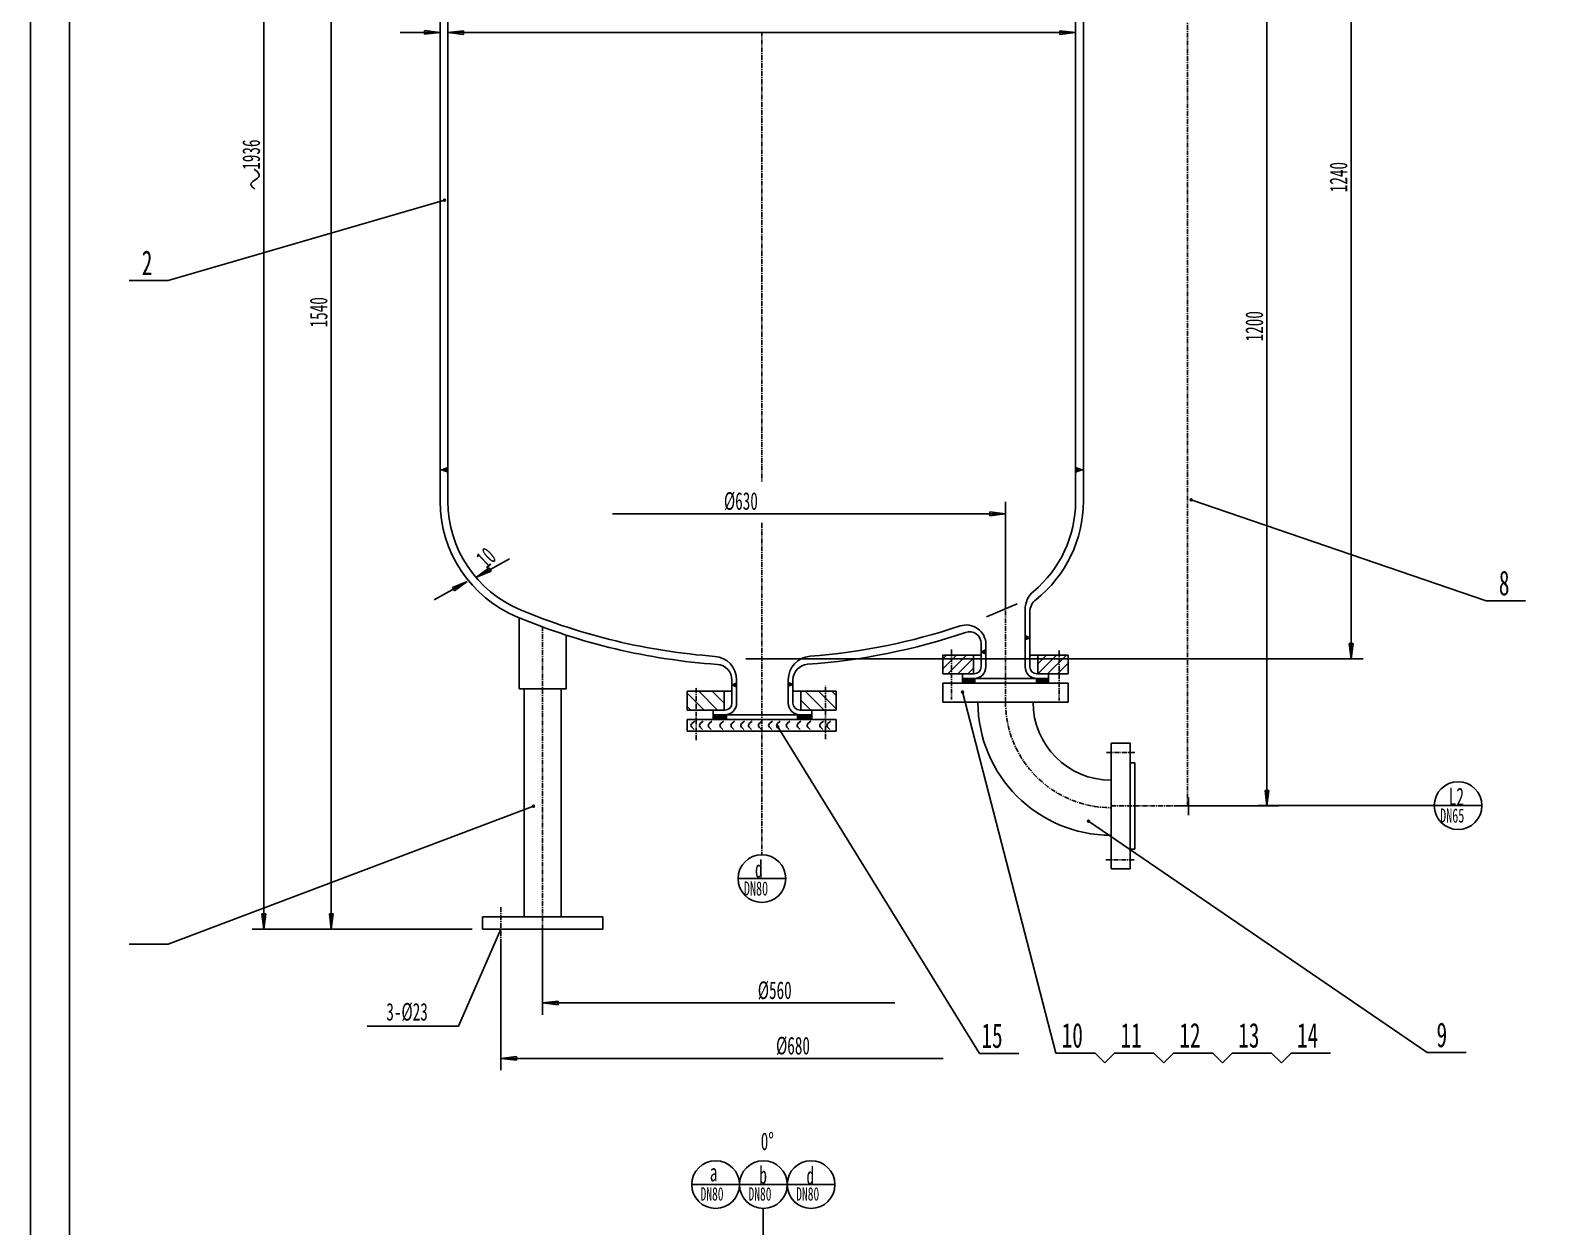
# Model space of a CAD drawing. Extents: x -841 to 590, y -221 to 620.
# Drawn here: x -4 to 383.1, y 61.4 to 366.4 of the extents above; entities that cross this region are included whole.
import ezdxf

# ---------------------------------------------------------------- set-up
doc = ezdxf.new("R2010")
doc.units = 0
doc.header["$MEASUREMENT"] = 0
doc.linetypes.add('CENTER', pattern=[2, 1.25, -0.25, 0.25, -0.25])
doc.layers.get('0').update_dxf_attribs({"linetype": 'CONTINUOUS'})
for name, color, linetype in [('1', 1, 'CONTINUOUS'), ('2', 7, 'CENTER'), ('4', 7, 'CONTINUOUS'), ('5', 7, 'CONTINUOUS'), ('K1', 4, 'CONTINUOUS')]:
    doc.layers.add(name, color=color, linetype=linetype)
doc.styles.get("Standard").update_dxf_attribs({"font": 'txt', "width": 0.35})
doc.dimstyles.get("Standard").update_dxf_attribs({"dimtxt": 0.18, "dimasz": 0.18, "dimexe": 0.18, "dimexo": 0.0625, "dimgap": 0.09, "dimtad": 0, "dimtih": 1, "dimtoh": 1, "dimdec": 4, "dimzin": 0, "dimdsep": 46, "dimtxsty": 'Standard', "dimcen": 0.09, "dimadec": 0, "dimazin": 0, "dimtfac": 1, "dimtdec": 4, "dimtofl": 0, "dimtmove": 0, "dimatfit": 3, "dimfxl": 1, "dimtolj": 1, "dimtzin": 0, "dimarcsym": 0})

# ---------------------------------------------------------------- blocks, each defined once
blk = doc.blocks.new('*D28')
at = {"layer": '5'}
for p, q in [((-520.299564, 366.724909), (-516.330452, 367.221048)), ((-520.299564, 366.724909), (-360.299564, 366.724909)), ((-520.299564, 366.724909), (-516.330452, 366.22877)), ((-516.330452, 367.221048), (-516.330452, 366.22877)), ((-360.299564, 366.724909), (-364.268675, 367.221048)), ((-364.268675, 367.221048), (-364.268675, 366.22877)), ((-360.299564, 366.724909), (-364.268675, 366.22877))]:
    blk.add_line(p, q, dxfattribs=at)
blk = doc.blocks.new('*D29')
at = {"layer": '5'}
for p, q in [((-532.504445, 366.791794), (-522.299564, 366.791794)), ((-522.299564, 366.791794), (-526.268675, 367.287933)), ((-526.268675, 367.287933), (-526.268675, 366.295655)), ((-522.299564, 366.791794), (-526.268675, 366.295655))]:
    blk.add_line(p, q, dxfattribs=at)
blk = doc.blocks.new('*D35')
at = {"layer": '1'}
for p, q in [((-447.870162, 200.408598), (-447.826195, 200.364631)), ((-447.706176, 200.471668), (-447.816819, 200.361025)), ((-447.747596, 200.455738), (-447.550426, 200.258568)), ((-447.430407, 200.577731), (-447.694253, 200.313885)), ((-447.62503, 200.502877), (-447.274657, 200.152504)), ((-447.154638, 200.683794), (-447.571688, 200.266745)), ((-447.502464, 200.550017), (-446.998889, 200.046441)), ((-446.87887, 200.789857), (-447.449122, 200.219605)), ((-447.379899, 200.597157), (-446.72312, 199.940378)), ((-446.705336, 200.793685), (-447.326556, 200.172465)), ((-447.257333, 200.644297), (-446.705336, 200.092301)), ((-446.705336, 200.623979), (-447.20399, 200.125325)), ((-447.134767, 200.691437), (-446.705336, 200.262006)), ((-446.705336, 200.454274), (-447.081425, 200.078186)), ((-447.012201, 200.738577), (-446.705336, 200.431712)), ((-446.705336, 200.284568), (-446.958859, 200.031046)), ((-446.889636, 200.785717), (-446.705336, 200.601417)), ((-446.705336, 200.114862), (-446.836293, 199.983906)), ((-446.76707, 200.832857), (-446.705336, 200.771123)), ((-446.705336, 199.945157), (-446.713727, 199.936766))]:
    blk.add_line(p, q, dxfattribs=at)
blk = doc.blocks.new('*D36')
at = {"layer": '1'}
for p, q in [((-433.478656, 200.968276), (-433.540389, 200.906543)), ((-433.540389, 200.929104), (-432.919169, 200.307885)), ((-433.35609, 200.921136), (-433.540389, 200.736837)), ((-433.233524, 200.873996), (-433.540389, 200.567131)), ((-433.110958, 200.826856), (-433.540389, 200.397426)), ((-432.988393, 200.779717), (-433.540389, 200.22772)), ((-433.540389, 200.759399), (-433.041735, 200.260745)), ((-433.540389, 200.589693), (-433.164301, 200.213605)), ((-433.540389, 200.419988), (-433.286867, 200.166465)), ((-433.540389, 200.250282), (-433.409432, 200.119325)), ((-433.540389, 200.080576), (-433.531998, 200.072185)), ((-432.865827, 200.732577), (-433.522606, 200.075798)), ((-433.366856, 200.925277), (-432.796604, 200.355025)), ((-432.743261, 200.685437), (-433.246837, 200.181861)), ((-433.091087, 200.819214), (-432.674038, 200.402164)), ((-432.620695, 200.638297), (-432.971068, 200.287924)), ((-432.815318, 200.713151), (-432.551472, 200.449304)), ((-432.498129, 200.591157), (-432.6953, 200.393987)), ((-432.53955, 200.607088), (-432.428906, 200.496444)), ((-432.375564, 200.544017), (-432.419531, 200.50005))]:
    blk.add_line(p, q, dxfattribs=at)
blk = doc.blocks.new('*D37')
at = {"layer": '4'}
for p, q in [((-459.299564, 198.319058), (-454.952859, 193.972354)), ((-456.358747, 198.772354), (-451.558747, 193.972354)), ((-452.964634, 198.772354), (-449.905336, 195.713056)), ((-429.205846, 198.772354), (-424.405846, 193.972354)), ((-425.811734, 198.772354), (-421.299564, 194.260183)), ((-422.417621, 198.772354), (-421.299564, 197.654296)), ((-459.299564, 194.924945), (-458.346972, 193.972354)), ((-430.340389, 196.512784), (-427.799959, 193.972354))]:
    blk.add_line(p, q, dxfattribs=at)
blk = doc.blocks.new('*D38')
at = {"layer": '1'}
for p, q in [((-521.571837, 255.10629), (-521.190528, 255.487599)), ((-521.510267, 255.083007), (-521.054073, 255.539202)), ((-521.448698, 255.059724), (-520.917618, 255.590804)), ((-521.387128, 255.036441), (-520.781163, 255.642406)), ((-521.325559, 255.013157), (-520.644708, 255.694008)), ((-521.263989, 254.989874), (-520.508253, 255.74561)), ((-520.415598, 254.669044), (-521.222183, 255.475629)), ((-521.20242, 254.966591), (-520.371798, 255.797212)), ((-520.285343, 254.623641), (-521.160613, 255.498912)), ((-521.14085, 254.943307), (-520.285343, 255.798815)), ((-520.285343, 254.708494), (-521.099044, 255.522195)), ((-521.079281, 254.920024), (-520.285343, 255.713962)), ((-520.285343, 254.793347), (-521.037474, 255.545479)), ((-521.017711, 254.896741), (-520.285343, 255.629109)), ((-520.285343, 254.8782), (-520.975905, 255.568762)), ((-520.956142, 254.873457), (-520.285343, 255.544257)), ((-520.285343, 254.963053), (-520.914335, 255.592045)), ((-520.285343, 255.047905), (-520.852766, 255.615328)), ((-520.285343, 255.132758), (-520.791196, 255.638612)), ((-520.285343, 255.217611), (-520.729627, 255.661895)), ((-520.285343, 255.302464), (-520.668057, 255.685178)), ((-520.285343, 255.387317), (-520.606488, 255.708462)), ((-520.285343, 255.472169), (-520.544918, 255.731745)), ((-520.285343, 255.557022), (-520.483348, 255.755028)), ((-520.285343, 255.641875), (-520.421779, 255.778311)), ((-520.285343, 255.726728), (-520.360209, 255.801595)), ((-520.285343, 255.811581), (-520.29864, 255.824878)), ((-521.879684, 255.222707), (-521.872803, 255.229589)), ((-521.780148, 255.185066), (-521.837878, 255.242796)), ((-521.818115, 255.199424), (-521.736348, 255.281191)), ((-521.643693, 255.133464), (-521.776308, 255.266079)), ((-521.756545, 255.17614), (-521.599893, 255.332793)), ((-521.507238, 255.081862), (-521.714739, 255.289362)), ((-521.694976, 255.152857), (-521.463438, 255.384395)), ((-521.370783, 255.030259), (-521.653169, 255.312646)), ((-521.633406, 255.129574), (-521.326983, 255.435997)), ((-521.234328, 254.978657), (-521.5916, 255.335929)), ((-521.097873, 254.927055), (-521.53003, 255.359212)), ((-520.961418, 254.875453), (-521.468461, 255.382496)), ((-520.824963, 254.823851), (-521.406891, 255.405779)), ((-520.688508, 254.772249), (-521.345322, 255.429062)), ((-520.552053, 254.720646), (-521.283752, 255.452345)), ((-520.894572, 254.850174), (-520.285343, 255.459404)), ((-520.833003, 254.826891), (-520.285343, 255.374551)), ((-520.771433, 254.803608), (-520.285343, 255.289698)), ((-520.709863, 254.780324), (-520.285343, 255.204845)), ((-520.648294, 254.757041), (-520.285343, 255.119992)), ((-520.586724, 254.733758), (-520.285343, 255.03514)), ((-520.525155, 254.710474), (-520.285343, 254.950287)), ((-520.463585, 254.687191), (-520.285343, 254.865434)), ((-520.402016, 254.663908), (-520.285343, 254.780581)), ((-520.340446, 254.640625), (-520.285343, 254.695728))]:
    blk.add_line(p, q, dxfattribs=at)
blk = doc.blocks.new('*D39')
at = {"layer": '1'}
for p, q in [((-360.28366, 255.811581), (-360.270362, 255.824878)), ((-360.28366, 255.726728), (-360.208793, 255.801595)), ((-359.428152, 254.943307), (-360.28366, 255.798815)), ((-360.28366, 255.641875), (-360.147223, 255.778311)), ((-360.28366, 255.557022), (-360.085654, 255.755028)), ((-360.28366, 255.472169), (-360.024084, 255.731745)), ((-359.489722, 254.920024), (-360.28366, 255.713962)), ((-360.28366, 255.387317), (-359.962515, 255.708462)), ((-360.28366, 255.302464), (-359.900945, 255.685178)), ((-360.28366, 255.217611), (-359.839376, 255.661895)), ((-360.28366, 255.132758), (-359.777806, 255.638612)), ((-359.551291, 254.896741), (-360.28366, 255.629109)), ((-360.28366, 255.047905), (-359.716237, 255.615328)), ((-360.28366, 254.963053), (-359.654667, 255.592045)), ((-360.28366, 254.8782), (-359.593098, 255.568762)), ((-360.28366, 254.793347), (-359.531528, 255.545479)), ((-359.612861, 254.873457), (-360.28366, 255.544257)), ((-360.28366, 254.708494), (-359.469959, 255.522195)), ((-360.28366, 254.623641), (-359.408389, 255.498912)), ((-359.366583, 254.966591), (-360.197204, 255.797212)), ((-360.153404, 254.669044), (-359.346819, 255.475629)), ((-359.305013, 254.989874), (-360.060749, 255.74561)), ((-359.243443, 255.013157), (-359.924294, 255.694008)), ((-359.181874, 255.036441), (-359.787839, 255.642406)), ((-359.120304, 255.059724), (-359.651384, 255.590804)), ((-359.058735, 255.083007), (-359.514929, 255.539202)), ((-358.997165, 255.10629), (-359.378474, 255.487599)), ((-359.67443, 254.850174), (-360.28366, 255.459404)), ((-359.736, 254.826891), (-360.28366, 255.374551)), ((-359.797569, 254.803608), (-360.28366, 255.289698)), ((-359.859139, 254.780324), (-360.28366, 255.204845)), ((-359.920708, 254.757041), (-360.28366, 255.119992)), ((-359.982278, 254.733758), (-360.28366, 255.03514)), ((-360.043847, 254.710474), (-360.28366, 254.950287)), ((-360.105417, 254.687191), (-360.28366, 254.865434)), ((-360.166986, 254.663908), (-360.28366, 254.780581)), ((-360.228556, 254.640625), (-360.28366, 254.695728)), ((-360.016949, 254.720646), (-359.28525, 255.452345)), ((-359.880494, 254.772249), (-359.22368, 255.429062)), ((-359.744039, 254.823851), (-359.162111, 255.405779)), ((-359.607584, 254.875453), (-359.100541, 255.382496)), ((-359.471129, 254.927055), (-359.038972, 255.359212)), ((-359.334674, 254.978657), (-358.977402, 255.335929)), ((-358.935596, 255.129574), (-359.242019, 255.435997)), ((-359.198219, 255.030259), (-358.915833, 255.312646)), ((-358.874026, 255.152857), (-359.105564, 255.384395)), ((-359.061764, 255.081862), (-358.854263, 255.289362)), ((-358.812457, 255.17614), (-358.969109, 255.332793)), ((-358.925309, 255.133464), (-358.792694, 255.266079)), ((-358.750887, 255.199424), (-358.832655, 255.281191)), ((-358.788854, 255.185066), (-358.731124, 255.242796)), ((-358.689318, 255.222707), (-358.6962, 255.229589))]:
    blk.add_line(p, q, dxfattribs=at)
blk = doc.blocks.new('*D40')
at = {"layer": '4'}
for p, q in [((-394.159631, 204.495762), (-390.635251, 208.020143)), ((-394.159631, 207.041347), (-393.180835, 208.020143)), ((-392.889667, 203.220143), (-388.089667, 208.020143)), ((-390.344082, 203.220143), (-386.359631, 207.204594)), ((-369.959631, 203.239918), (-365.179407, 208.020143)), ((-369.959631, 205.785503), (-367.724991, 208.020143)), ((-367.433822, 203.220143), (-362.633822, 208.020143)), ((-364.888238, 203.220143), (-362.159631, 205.948749)), ((-387.798498, 203.220143), (-386.359631, 204.659009)), ((-362.342654, 203.220143), (-362.159631, 203.403165))]:
    blk.add_line(p, q, dxfattribs=at)
blk = doc.blocks.new('*D41')
at = {"layer": '1'}
for p, q in [((-384.0914, 208.624092), (-383.492697, 209.222795)), ((-383.920935, 208.568283), (-383.159631, 209.329587)), ((-383.159631, 208.386707), (-383.809202, 209.036278)), ((-383.750469, 208.512475), (-383.159631, 209.103312)), ((-383.159631, 208.612981), (-383.666829, 209.120179)), ((-383.159631, 208.839255), (-383.524456, 209.204079)), ((-383.159631, 209.065529), (-383.382083, 209.28798)), ((-383.159631, 209.291803), (-383.239709, 209.371881)), ((-384.261866, 208.679901), (-384.043648, 208.898118)), ((-384.068265, 208.616518), (-384.236322, 208.784575)), ((-383.731853, 208.50638), (-384.093949, 208.868476)), ((-383.395441, 208.396242), (-383.951576, 208.952377)), ((-383.580004, 208.456666), (-383.159631, 208.877038)), ((-383.409538, 208.400857), (-383.159631, 208.650764)), ((-383.239073, 208.345048), (-383.159631, 208.42449))]:
    blk.add_line(p, q, dxfattribs=at)
blk = doc.blocks.new('*D42')
at = {"layer": '1'}
for p, q in [((-373.159631, 212.906192), (-373.079553, 212.98627)), ((-372.398328, 212.182672), (-373.159631, 212.943976)), ((-373.159631, 212.679918), (-372.93718, 212.902369)), ((-373.159631, 212.453644), (-372.794807, 212.818468)), ((-373.159631, 212.22737), (-372.652434, 212.734567)), ((-372.568794, 212.126864), (-373.159631, 212.717701)), ((-373.159631, 212.001095), (-372.51006, 212.650667)), ((-372.739259, 212.071055), (-373.159631, 212.491427)), ((-372.909725, 212.015246), (-373.159631, 212.265153)), ((-373.08019, 211.959437), (-373.159631, 212.038879)), ((-372.923822, 212.010631), (-372.367687, 212.566766)), ((-372.227863, 212.238481), (-372.826566, 212.837184)), ((-372.58741, 212.120769), (-372.225314, 212.482865)), ((-372.057397, 212.29429), (-372.275615, 212.512507)), ((-372.250998, 212.230907), (-372.082941, 212.398964))]:
    blk.add_line(p, q, dxfattribs=at)
blk = doc.blocks.new('*D43')
at = {"layer": '5'}
for p, q in [((-478.335239, 244.041849), (-378.159631, 244.041849)), ((-378.159631, 244.041849), (-382.128743, 244.537988)), ((-382.128743, 244.537988), (-382.128743, 243.54571)), ((-378.159631, 244.041849), (-382.128743, 243.54571)), ((-378.159631, 219.797155), (-378.159631, 247.041849))]:
    blk.add_line(p, q, dxfattribs=at)
blk = doc.blocks.new('*D44')
at = {"layer": '5'}
for p, q in [((-496.163487, 138.086202), (-496.163487, 116.298289)), ((-496.163487, 119.298289), (-492.194375, 119.794428)), ((-496.163487, 119.298289), (-406.393186, 119.298289)), ((-496.163487, 119.298289), (-492.194375, 118.80215)), ((-492.194375, 119.794428), (-492.194375, 118.80215))]:
    blk.add_line(p, q, dxfattribs=at)
at = {"layer": '5', "width": 0.63}
blk.add_text('%%C560', height=4.5, dxfattribs=at).set_placement((-441.31662, 120.298289))
blk = doc.blocks.new('*D45')
at = {"layer": '5'}
for p, q in [((-530.289637, 455.026884), (-553.041571, 455.026884)), ((-550.041571, 455.026884), (-550.53771, 451.057772)), ((-550.041571, 138.086202), (-550.041571, 455.026884)), ((-550.041571, 455.026884), (-549.545432, 451.057772)), ((-550.53771, 451.057772), (-549.545432, 451.057772)), ((-550.041571, 138.086202), (-550.53771, 142.055314)), ((-550.53771, 142.055314), (-549.545432, 142.055314)), ((-550.041571, 138.086202), (-549.545432, 142.055314)), ((-514.163487, 138.086202), (-553.041571, 138.086202))]:
    blk.add_line(p, q, dxfattribs=at)
at = {"layer": '5', "width": 0.63}
blk.add_text('1540', height=4.5, rotation=90, dxfattribs=at).set_placement((-551.041571, 291.556543))
blk = doc.blocks.new('*D46')
at = {"layer": '5'}
for p, q in [((-474.967418, 535.427163), (-570.23349, 535.427163)), ((-567.23349, 535.427163), (-567.729629, 531.458051)), ((-567.23349, 138.086202), (-567.23349, 535.427163)), ((-567.23349, 535.427163), (-566.737351, 531.458051)), ((-567.729629, 531.458051), (-566.737351, 531.458051)), ((-567.23349, 138.086202), (-567.729629, 142.055314)), ((-567.729629, 142.055314), (-566.737351, 142.055314)), ((-567.23349, 138.086202), (-566.737351, 142.055314)), ((-553.041571, 138.086202), (-570.23349, 138.086202))]:
    blk.add_line(p, q, dxfattribs=at)
at = {"layer": '5', "width": 0.63}
blk.add_text('1936', height=4.5, rotation=90, dxfattribs=at).set_placement((-568.23349, 331.756683))
blk = doc.blocks.new('*D47')
at = {"layer": '5'}
for p, q in [((-569.4475, 329.160583), (-570.059844, 328.762686)), ((-569.671715, 331.908914), (-569.665746, 331.903794)), ((-569.665746, 331.903794), (-569.623965, 331.867959)), ((-569.623965, 331.867959), (-569.51056, 331.77069)), ((-569.51056, 331.77069), (-569.289719, 331.581273)), ((-568.845347, 329.573767), (-569.4475, 329.160583)), ((-569.289719, 331.581273), (-568.954269, 331.28022)), ((-568.954269, 331.28022), (-568.611601, 330.892964)), ((-568.448724, 330.006484), (-568.845347, 329.573767)), ((-568.611601, 330.892964), (-568.397743, 330.456165)), ((-568.397743, 330.456165), (-568.448724, 330.006484)), ((-570.487041, 328.375831), (-570.587282, 328.000039)), ((-570.587282, 328.000039), (-570.432875, 327.652417)), ((-570.059844, 328.762686), (-570.487041, 328.375831)), ((-570.432875, 327.652417), (-570.149657, 327.354336)), ((-570.149657, 327.354336), (-569.863467, 327.127173)), ((-569.863467, 327.127173), (-569.67405, 326.984891)), ((-569.67405, 326.984891), (-569.535827, 326.881065)), ((-569.576782, 326.911828), (-569.540946, 326.88491))]:
    blk.add_line(p, q, dxfattribs=at)
blk = doc.blocks.new('*D48')
at = {"layer": '5'}
for p, q in [((-350.309491, 455.026884), (-308.503692, 455.026884)), ((-311.503692, 455.026884), (-311.999831, 451.057772)), ((-311.503692, 169.530021), (-311.503692, 455.026884)), ((-311.503692, 455.026884), (-311.007553, 451.057772)), ((-311.007553, 451.057772), (-311.999831, 451.057772)), ((-311.503692, 416.449308), (-311.999831, 420.418419)), ((-311.999831, 420.418419), (-311.007553, 420.418419)), ((-311.503692, 416.449308), (-311.007553, 420.418419)), ((-331.306632, 416.449308), (-308.503692, 416.449308)), ((-311.503692, 416.449308), (-311.999831, 412.480196)), ((-311.503692, 416.449308), (-311.007553, 412.480196)), ((-311.007553, 412.480196), (-311.999831, 412.480196)), ((-311.503692, 169.530021), (-311.999831, 173.499133)), ((-311.999831, 173.499133), (-311.007553, 173.499133)), ((-311.503692, 169.530021), (-311.007553, 173.499133)), ((-331.531435, 169.530021), (-308.503692, 169.530021))]:
    blk.add_line(p, q, dxfattribs=at)
blk = doc.blocks.new('*D49')
at = {"layer": '5'}
for p, q in [((-308.503692, 455.026884), (-287.013793, 455.026884)), ((-290.013793, 455.026884), (-290.509932, 451.057772)), ((-290.013793, 207.026884), (-290.013793, 455.026884)), ((-290.013793, 455.026884), (-289.517654, 451.057772)), ((-290.509932, 451.057772), (-289.517654, 451.057772)), ((-290.013793, 207.026884), (-290.509932, 210.995995)), ((-290.509932, 210.995995), (-289.517654, 210.995995)), ((-290.013793, 207.026884), (-289.517654, 210.995995)), ((-435.786941, 207.026884), (-287.013793, 207.026884))]:
    blk.add_line(p, q, dxfattribs=at)
at = {"layer": '5', "width": 0.63}
blk.add_text('1240', height=4.5, rotation=90, dxfattribs=at).set_placement((-291.013793, 326.026884))
blk = doc.blocks.new('*D53')
at = {"layer": '5'}
for p, q in [((-515.445684, 226.79712), (-523.813473, 222.050717)), ((-515.445684, 226.79712), (-519.142859, 225.270393)), ((-519.142859, 225.270393), (-518.65329, 224.407296)), ((-515.445684, 226.79712), (-518.65329, 224.407296))]:
    blk.add_line(p, q, dxfattribs=at)
blk = doc.blocks.new('*D54')
at = {"layer": '5'}
for p, q in [((-513.014503, 227.839055), (-504.646714, 232.585459)), ((-513.014503, 227.839055), (-509.806897, 230.22888)), ((-513.014503, 227.839055), (-509.317328, 229.365782)), ((-509.317328, 229.365782), (-509.806897, 230.22888))]:
    blk.add_line(p, q, dxfattribs=at)
blk = doc.blocks.new('*D55')
at = {"layer": '5'}
for p, q in [((-506.829969, 134.503318), (-506.829969, 102.16806)), ((-506.829969, 105.16806), (-502.860858, 105.664199)), ((-506.829969, 105.16806), (-394.077001, 105.16806)), ((-506.829969, 105.16806), (-502.860858, 104.671921)), ((-502.860858, 105.664199), (-502.860858, 104.671921))]:
    blk.add_line(p, q, dxfattribs=at)
at = {"layer": '5', "width": 0.63}
blk.add_text('%%C680', height=4.5, dxfattribs=at).set_placement((-436.661324, 106.16806))
blk = doc.blocks.new('*D59')
at = {"layer": '5'}
for p, q in [((-389.159631, 200.850267), (-387.989755, 202.020143)), ((-389.159631, 201.133109), (-388.272598, 202.020143)), ((-389.159631, 201.415952), (-388.555441, 202.020143)), ((-389.159631, 201.698795), (-388.838283, 202.020143)), ((-389.159631, 201.981638), (-389.121126, 202.020143)), ((-388.062019, 200.820143), (-389.159631, 201.917756)), ((-388.344861, 200.820143), (-389.159631, 201.634913)), ((-388.627704, 200.820143), (-389.159631, 201.35207)), ((-387.779176, 200.820143), (-388.979176, 202.020143)), ((-388.906913, 200.820143), (-387.706913, 202.020143)), ((-387.496333, 200.820143), (-388.696333, 202.020143)), ((-388.62407, 200.820143), (-387.42407, 202.020143)), ((-387.21349, 200.820143), (-388.41349, 202.020143)), ((-388.341227, 200.820143), (-387.141227, 202.020143)), ((-386.930648, 200.820143), (-388.130648, 202.020143)), ((-388.058384, 200.820143), (-386.858384, 202.020143)), ((-386.647805, 200.820143), (-387.847805, 202.020143)), ((-387.775542, 200.820143), (-386.575542, 202.020143)), ((-386.364962, 200.820143), (-387.564962, 202.020143)), ((-387.492699, 200.820143), (-386.292699, 202.020143)), ((-386.08212, 200.820143), (-387.28212, 202.020143)), ((-387.209856, 200.820143), (-386.009856, 202.020143)), ((-386.007035, 201.027901), (-386.999277, 202.020143)), ((-386.927014, 200.820143), (-386.007035, 201.740122)), ((-386.007035, 201.310743), (-386.716434, 202.020143)), ((-386.644171, 200.820143), (-386.007035, 201.457279)), ((-386.007035, 201.593586), (-386.433591, 202.020143)), ((-386.007035, 201.876429), (-386.150749, 202.020143)), ((-370.275014, 201.067265), (-369.322136, 202.020143)), ((-370.275014, 201.350108), (-369.604979, 202.020143)), ((-370.275014, 201.63295), (-369.887822, 202.020143)), ((-370.275014, 201.915793), (-370.170664, 202.020143)), ((-369.111557, 200.820143), (-370.275014, 201.9836)), ((-369.3944, 200.820143), (-370.275014, 201.700758)), ((-369.677242, 200.820143), (-370.275014, 201.417915)), ((-370.239294, 200.820143), (-369.039294, 202.020143)), ((-368.828714, 200.820143), (-370.028714, 202.020143)), ((-369.956451, 200.820143), (-368.756451, 202.020143)), ((-368.545871, 200.820143), (-369.745871, 202.020143)), ((-369.673608, 200.820143), (-368.473608, 202.020143)), ((-368.263029, 200.820143), (-369.463029, 202.020143)), ((-369.390765, 200.820143), (-368.190765, 202.020143)), ((-367.980186, 200.820143), (-369.180186, 202.020143)), ((-369.107923, 200.820143), (-367.907923, 202.020143)), ((-367.697343, 200.820143), (-368.897343, 202.020143)), ((-368.82508, 200.820143), (-367.62508, 202.020143)), ((-367.414501, 200.820143), (-368.614501, 202.020143)), ((-368.542237, 200.820143), (-367.342237, 202.020143)), ((-367.159631, 200.848117), (-368.331658, 202.020143)), ((-368.259395, 200.820143), (-367.159631, 201.919906)), ((-367.159631, 201.130959), (-368.048815, 202.020143)), ((-367.976552, 200.820143), (-367.159631, 201.637063)), ((-367.159631, 201.413802), (-367.765972, 202.020143)), ((-367.693709, 200.820143), (-367.159631, 201.354221)), ((-367.159631, 201.696645), (-367.48313, 202.020143)), ((-367.159631, 201.979487), (-367.200287, 202.020143)), ((-388.910547, 200.820143), (-389.159631, 201.069228)), ((-386.361328, 200.820143), (-386.007035, 201.174436)), ((-386.078485, 200.820143), (-386.007035, 200.891594)), ((-369.960085, 200.820143), (-370.275014, 201.135072)), ((-370.242928, 200.820143), (-370.275014, 200.85223)), ((-367.410866, 200.820143), (-367.159631, 201.071378)), ((-452.705336, 191.610363), (-451.543345, 192.772354)), ((-452.705336, 191.893205), (-451.826188, 192.772354)), ((-452.705336, 192.176048), (-452.109031, 192.772354)), ((-452.705336, 192.458891), (-452.391874, 192.772354)), ((-452.705336, 192.741733), (-452.674716, 192.772354)), ((-451.787649, 191.572354), (-452.705336, 192.490041)), ((-452.070492, 191.572354), (-452.705336, 192.207198)), ((-452.353334, 191.572354), (-452.705336, 191.924356)), ((-452.636177, 191.572354), (-452.705336, 191.641513)), ((-451.504806, 191.572354), (-452.704806, 192.772354)), ((-452.460503, 191.572354), (-451.260503, 192.772354)), ((-451.221964, 191.572354), (-452.421964, 192.772354)), ((-452.17766, 191.572354), (-450.97766, 192.772354)), ((-450.939121, 191.572354), (-452.139121, 192.772354)), ((-451.894817, 191.572354), (-450.694817, 192.772354)), ((-450.656278, 191.572354), (-451.856278, 192.772354)), ((-451.611975, 191.572354), (-450.411975, 192.772354)), ((-450.373435, 191.572354), (-451.573435, 192.772354)), ((-451.329132, 191.572354), (-450.129132, 192.772354)), ((-450.090593, 191.572354), (-451.290593, 192.772354)), ((-451.046289, 191.572354), (-449.846289, 192.772354)), ((-449.80775, 191.572354), (-451.00775, 192.772354)), ((-450.763446, 191.572354), (-449.563446, 192.772354)), ((-449.524907, 191.572354), (-450.724907, 192.772354)), ((-450.480604, 191.572354), (-449.280604, 192.772354)), ((-449.273475, 191.603764), (-450.442065, 192.772354)), ((-450.197761, 191.572354), (-449.273475, 192.496639)), ((-449.273475, 191.886607), (-450.159222, 192.772354)), ((-449.914918, 191.572354), (-449.273475, 192.213796)), ((-449.273475, 192.16945), (-449.876379, 192.772354)), ((-449.632076, 191.572354), (-449.273475, 191.930954)), ((-449.273475, 192.452293), (-449.593536, 192.772354)), ((-449.349233, 191.572354), (-449.273475, 191.648111)), ((-449.273475, 192.735135), (-449.310694, 192.772354)), ((-431.206246, 191.613407), (-430.047299, 192.772354)), ((-431.206246, 191.89625), (-430.330142, 192.772354)), ((-431.206246, 192.179093), (-430.612985, 192.772354)), ((-431.206246, 192.461935), (-430.895827, 192.772354)), ((-431.206246, 192.744778), (-431.17867, 192.772354)), ((-430.00876, 191.572354), (-431.206246, 192.769839)), ((-430.291603, 191.572354), (-431.206246, 192.486996)), ((-430.574446, 191.572354), (-431.206246, 192.204154)), ((-430.857288, 191.572354), (-431.206246, 191.921311)), ((-431.140131, 191.572354), (-431.206246, 191.638468)), ((-430.964457, 191.572354), (-429.764457, 192.772354)), ((-429.725917, 191.572354), (-430.925917, 192.772354)), ((-430.681614, 191.572354), (-429.481614, 192.772354)), ((-429.443075, 191.572354), (-430.643075, 192.772354)), ((-430.398771, 191.572354), (-429.198771, 192.772354)), ((-429.160232, 191.572354), (-430.360232, 192.772354)), ((-430.115928, 191.572354), (-428.915928, 192.772354)), ((-428.877389, 191.572354), (-430.077389, 192.772354)), ((-429.833086, 191.572354), (-428.633086, 192.772354)), ((-428.594547, 191.572354), (-429.794547, 192.772354)), ((-429.550243, 191.572354), (-428.350243, 192.772354)), ((-428.311704, 191.572354), (-429.511704, 192.772354)), ((-429.2674, 191.572354), (-428.0674, 192.772354)), ((-428.028861, 191.572354), (-429.228861, 192.772354)), ((-428.984558, 191.572354), (-427.784558, 192.772354)), ((-427.746018, 191.572354), (-428.946018, 192.772354)), ((-428.701715, 191.572354), (-427.540389, 192.733679)), ((-427.540389, 191.649567), (-428.663176, 192.772354)), ((-428.418872, 191.572354), (-427.540389, 192.450837)), ((-427.540389, 191.93241), (-428.380333, 192.772354)), ((-428.136029, 191.572354), (-427.540389, 192.167994)), ((-427.540389, 192.215252), (-428.09749, 192.772354)), ((-427.853187, 191.572354), (-427.540389, 191.885151)), ((-427.540389, 192.498095), (-427.814648, 192.772354)), ((-427.570344, 191.572354), (-427.540389, 191.602309))]:
    blk.add_line(p, q, dxfattribs=at)

msp = doc.modelspace()

# ---------------------------------------------------------------- linework, layer by layer
msp.add_line((-3.97165, 619.92756), (-3.97165, -221.07244))
at = {"layer": '1'}
for p, q in [((100.49889, 444.283), (100.49889, 254.321)), ((102.49889, 444.6654), (102.49889, 254.321)), ((262.49889, 405.72388), (262.49889, 254.321)), ((264.49889, 405.32388), (264.49889, 254.321)), ((100.49889, 254.321), (100.49889, 246.321)), ((100.49889, 254.321), (102.49889, 254.321)), ((100.91311, 254.321), (102.51311, 254.92606)), ((100.91311, 254.321), (102.51311, 253.71594)), ((102.49889, 254.321), (102.49889, 246.321)), ((262.49889, 246.321), (262.49889, 254.321)), ((264.49889, 254.321), (262.49889, 254.321)), ((264.1148, 254.321), (262.5148, 254.92606)), ((264.1148, 254.321), (262.5148, 253.71594)), ((264.49889, 246.321), (264.49889, 254.321)), ((239.80266, 216.82843), (247.59666, 220.1562)), ((249.63883, 218.74304), (249.63883, 204.11629)), ((250.83883, 218.09109), (250.83883, 204.11629)), ((120.63497, 198.45852), (120.63497, 216.60152)), ((132.63497, 198.45852), (132.63497, 212.18603)), ((238.43883, 210.04444), (238.43883, 204.11629)), ((239.63883, 209.77571), (239.63883, 204.11629)), ((249.63883, 212.12961), (250.83883, 211.42245)), ((250.83883, 211.42245), (249.63883, 211.02958)), ((178.41556, 206.12304), (187.01152, 206.12304)), ((228.63883, 207.11629), (228.63883, 202.31629)), ((228.63883, 207.11629), (238.43883, 207.11629)), ((236.43883, 207.11629), (236.43883, 202.31629)), ((239.63883, 208.51522), (238.43883, 207.80806)), ((238.43883, 207.80806), (239.63883, 207.41519)), ((260.63883, 207.11629), (250.83883, 207.11629)), ((252.83883, 207.11629), (252.83883, 202.31629)), ((260.63883, 207.11629), (260.63883, 202.31629)), ((236.63883, 202.31629), (228.63883, 202.31629)), ((233.63883, 202.31629), (233.63883, 199.91629)), ((252.63883, 202.31629), (260.63883, 202.31629)), ((255.63883, 202.31629), (255.63883, 199.91629)), ((120.63497, 198.45852), (126.63497, 198.45852)), ((121.90811, 198.45852), (121.90811, 171.20051)), ((132.63497, 198.45852), (126.63497, 198.45852)), ((131.36183, 198.45852), (131.36183, 171.20051)), ((174.89312, 197.86851), (163.49889, 197.86851)), ((163.49889, 193.06851), (163.49889, 197.86851)), ((172.89312, 197.86851), (172.89312, 193.06851)), ((174.89312, 200.7272), (174.89312, 194.86851)), ((174.89312, 199.49122), (176.09312, 199.95275)), ((174.89312, 199.49122), (176.09312, 199.49122)), ((174.89312, 199.49122), (176.09312, 199.02969)), ((176.09312, 200.78521), (176.09312, 194.86851)), ((189.25807, 200.81208), (189.25807, 194.86851)), ((190.45807, 199.62664), (189.25807, 200.08817)), ((190.45807, 199.62664), (189.25807, 199.62664)), ((190.45807, 199.62664), (189.25807, 199.16511)), ((190.45807, 200.75235), (190.45807, 194.86851)), ((190.45807, 197.86851), (201.49889, 197.86851)), ((192.45807, 197.86851), (192.45807, 193.06851)), ((201.49889, 197.86851), (201.49889, 193.06851)), ((244.63883, 199.91629), (228.63883, 199.91629)), ((228.63883, 199.91629), (228.63883, 195.11629)), ((244.63883, 201.11629), (233.63883, 201.11629)), ((236.79142, 201.11629), (236.79142, 199.91629)), ((244.63883, 201.11629), (255.63883, 201.11629)), ((244.63883, 199.91629), (260.63883, 199.91629)), ((252.52344, 201.11629), (252.52344, 199.91629)), ((260.63883, 199.91629), (260.63883, 195.11629)), ((228.63883, 195.11629), (260.63883, 195.11629)), ((173.09312, 193.06851), (163.49889, 193.06851)), ((182.75888, 190.66851), (163.49889, 190.66851)), ((163.49889, 187.66851), (163.49889, 190.66851)), ((170.09312, 193.06851), (170.09312, 190.66851)), ((182.75888, 191.86851), (170.09312, 191.86851)), ((173.52498, 190.66851), (173.52498, 191.86851)), ((182.75888, 191.86851), (195.25807, 191.86851)), ((182.75888, 190.66851), (201.49889, 190.66851)), ((191.59221, 190.66851), (191.59221, 191.86851)), ((192.25807, 193.06851), (201.49889, 193.06851)), ((195.25807, 193.06851), (195.25807, 190.66851)), ((201.49889, 190.66851), (201.49889, 187.66851)), ((182.75888, 187.66851), (163.49889, 187.66851)), ((182.75888, 187.66851), (201.49889, 187.66851)), ((271.58191, 184.62617), (276.38191, 184.62617)), ((271.58191, 152.62617), (271.58191, 184.62617)), ((276.38191, 152.62617), (276.38191, 184.62617)), ((276.38191, 179.62617), (277.58191, 179.62617)), ((277.58191, 168.62617), (277.58191, 179.62617)), ((121.90811, 171.20051), (121.90811, 140.38235)), ((131.36183, 171.20051), (131.36183, 140.38235)), ((291.26702, 170.81211), (291.26702, 166.31165)), ((277.58191, 168.62617), (277.58191, 157.62617)), ((288.82391, 168.61739), (293.58155, 168.61739)), ((276.38191, 157.62617), (277.58191, 157.62617)), ((271.58191, 152.62617), (276.38191, 152.62617)), ((111.28133, 140.38235), (111.28133, 137.18235)), ((126.63497, 140.38235), (111.28133, 140.38235)), ((126.63497, 140.38235), (141.98861, 140.38235)), ((141.98861, 140.38235), (141.98861, 137.18235)), ((126.63497, 137.18235), (111.28133, 137.18235)), ((126.63497, 137.18235), (141.98861, 137.18235))]:
    msp.add_line(p, q, dxfattribs=at)
for centre, radius, start, end in [((132.49889, 246.321), 32, 180, 247.380135), ((132.49889, 246.321), 30, 180, 247.380135), ((232.49889, 246.321), 30, 309.999124, 0), ((232.49889, 246.321), 32, 308.356578, 0), ((255.63883, 218.74304), 6, 129.999124, 180), ((254.83883, 218.09109), 4, 128.356578, 180), ((182.49889, 366.321), 162, 247.380135, 265.990935), ((182.49889, 366.321), 160, 247.380135, 265.714086), ((182.49889, 366.321), 160, 274.408245, 288.421169), ((234.63883, 209.77571), 5, 0, 108.421169), ((235.43883, 210.04444), 3, 0, 108.714221), ((182.49889, 366.321), 162, 274.131352, 288.714221), ((170.09312, 200.78521), 6, 0, 85.714086), ((195.25807, 200.81208), 6, 94.408245, 180), ((170.89312, 200.7272), 4, 0, 85.990935), ((194.45807, 200.75235), 4, 94.131352, 180), ((236.63883, 204.11629), 3, 270, 0), ((236.63883, 204.11629), 1.8, 270, 0), ((252.63883, 204.11629), 3, 180, 270), ((252.63883, 204.11629), 1.8, 180, 270), ((173.09312, 194.86851), 3, 270, 0), ((173.09312, 194.86851), 1.8, 270, 0), ((192.25807, 194.86851), 3, 180, 270), ((192.25807, 194.86851), 1.8, 180, 270), ((271.58191, 195.11629), 33.96309, 180, 270), ((271.58191, 195.11629), 19.92309, 180, 270)]:
    msp.add_arc(centre, radius, start, end, dxfattribs=at)
at = {"layer": '2'}
for p, q in [((291.05803, 419.78575), (291.05803, 168.71105)), ((182.49889, 366.05079), (182.49889, 303.39863)), ((182.49889, 303.39863), (182.49889, 251.31351)), ((182.49889, 240.82793), (182.49889, 156.19297)), ((244.63883, 220.44527), (244.63883, 195.11629)), ((126.63497, 214.41603), (126.63497, 137.18235)), ((230.8981, 208.51815), (230.8981, 195.76028)), ((258.30388, 208.28189), (258.30388, 195.52402)), ((165.81526, 185.40411), (165.81526, 198.9565)), ((198.72819, 185.68069), (198.72819, 199.23308)), ((270.41632, 182.29123), (277.58191, 182.29123)), ((271.58191, 168.62617), (291.26702, 168.62617)), ((270.18006, 154.88545), (277.58191, 154.88545)), ((115.96849, 142.77845), (115.96849, 133.59947))]:
    msp.add_line(p, q, dxfattribs=at)
msp.add_arc((271.58191, 195.11629), 26.94309, 180, 270, dxfattribs=at)
at = {"layer": '4'}
for p, q in [((164.66298, 189.6193), (165.40426, 190.25468)), ((166.82847, 189.6193), (167.56975, 190.25468)), ((169.05815, 189.6193), (169.79943, 190.25468)), ((172.02702, 189.6193), (172.76831, 190.25468)), ((174.82625, 189.6193), (175.56754, 190.25468)), ((177.371, 189.6193), (178.11229, 190.25468)), ((179.32168, 189.6193), (180.06297, 190.25468)), ((181.83599, 189.6193), (182.57728, 190.25468)), ((184.46557, 189.6193), (185.20686, 190.25468)), ((186.48446, 189.6193), (187.22574, 190.25468)), ((188.93364, 189.6193), (189.67492, 190.25468)), ((191.73286, 189.6193), (192.47415, 190.25468)), ((194.27762, 189.6193), (195.0189, 190.25468)), ((197.50097, 189.6193), (198.24225, 190.25468)), ((199.31082, 189.6193), (200.05211, 190.25468)), ((165.23461, 188.13406), (164.62919, 188.73948)), ((167.4001, 188.13406), (166.79468, 188.73948)), ((169.62978, 188.13406), (169.02436, 188.73948)), ((172.59866, 188.13406), (171.99323, 188.73948)), ((175.39789, 188.13406), (174.79246, 188.73948)), ((177.94264, 188.13406), (177.33722, 188.73948)), ((179.89332, 188.13406), (179.28789, 188.73948)), ((182.40763, 188.13406), (181.80221, 188.73948)), ((185.03721, 188.13406), (184.43178, 188.73948)), ((187.05609, 188.13406), (186.45067, 188.73948)), ((189.50527, 188.13406), (188.89985, 188.73948)), ((192.3045, 188.13406), (191.69907, 188.73948)), ((194.84925, 188.13406), (194.24383, 188.73948)), ((198.0726, 188.13406), (197.46718, 188.73948)), ((199.88246, 188.13406), (199.27703, 188.73948))]:
    msp.add_line(p, q, dxfattribs=at)
for centre in [(165.05345, 189.16374), (167.21894, 189.16374), (169.44862, 189.16374), (172.4175, 189.16374), (175.21673, 189.16374), (177.76148, 189.16374), (179.71216, 189.16374), (182.22647, 189.16374), (184.85605, 189.16374), (186.87493, 189.16374), (189.32411, 189.16374), (192.12334, 189.16374), (194.66809, 189.16374), (197.89144, 189.16374), (199.7013, 189.16374)]:
    msp.add_arc(centre, 0.6, 130.601295, 225, dxfattribs=at)
at = {"layer": '5'}
for p, q in [((31.18113, 302.57908), (101.64615, 323.11387)), ((21.18113, 302.57908), (31.18113, 302.57908)), ((244.63883, 218.89331), (244.63883, 246.138)), ((367.1685, 220.92719), (291.95386, 246.71507)), ((144.46322, 243.138), (244.63883, 243.138)), ((244.63883, 243.138), (240.66971, 243.63414)), ((240.66971, 243.63414), (240.66971, 242.64186)), ((244.63883, 243.138), (240.66971, 242.64186)), ((367.1685, 220.92719), (377.1685, 220.92719)), ((257.46787, 105.61453), (233.70719, 197.68716)), ((238.02482, 105.50836), (186.58656, 188.80038)), ((31.18113, 133.41389), (124.313, 168.59918)), ((366.11443, 168.71105), (309.07145, 168.71105)), ((352.12557, 105.72831), (265.78882, 164.75683)), ((176.45174, 150.10874), (188.62044, 150.10874)), ((105.17497, 112.50785), (115.96849, 137.18235)), ((126.63497, 137.18235), (126.63497, 115.39444)), ((21.18113, 133.41389), (31.18113, 133.41389)), ((115.96849, 133.59947), (115.96849, 101.26421)), ((126.63497, 118.39444), (130.60408, 118.89058)), ((126.63497, 118.39444), (216.40527, 118.39444)), ((126.63497, 118.39444), (130.60408, 117.8983)), ((130.60408, 118.89058), (130.60408, 117.8983)), ((105.17497, 112.50785), (81.89552, 112.50785)), ((115.96849, 104.26421), (119.9376, 104.76035)), ((119.9376, 104.76035), (119.9376, 103.76807)), ((238.02482, 105.50836), (248.02482, 105.50836)), ((257.46787, 105.61453), (267.46787, 105.61453)), ((267.46787, 105.61453), (269.96787, 103.11453)), ((269.96787, 103.11453), (272.46787, 105.61453)), ((272.46787, 105.61453), (282.46787, 105.61453)), ((282.46787, 105.61453), (284.96787, 103.11453)), ((284.96787, 103.11453), (287.46787, 105.61453)), ((287.46787, 105.61453), (297.46787, 105.61453)), ((297.46787, 105.61453), (299.96787, 103.11453)), ((299.96787, 103.11453), (302.46787, 105.61453)), ((302.46787, 105.61453), (312.46787, 105.61453)), ((312.46787, 105.61453), (314.96787, 103.11453)), ((314.96787, 103.11453), (317.46787, 105.61453)), ((317.46787, 105.61453), (327.46787, 105.61453)), ((352.12557, 105.72831), (362.12557, 105.72831)), ((115.96849, 104.26421), (228.72146, 104.26421)), ((115.96849, 104.26421), (119.9376, 103.76807)), ((164.65597, 72.0727), (176.82467, 72.0727)), ((176.82467, 72.0727), (188.99336, 72.0727)), ((188.99336, 72.0727), (201.16205, 72.0727)), ((182.8496, 65.98864), (182.8496, 38.32531))]:
    msp.add_line(p, q, dxfattribs=at)
for centre, radius in [((101.64615, 323.11387), 0.25), ((291.95386, 246.71507), 0.25), ((233.70719, 197.68716), 0.25), ((186.58656, 188.80038), 0.25), ((360.03008, 168.71105), 6.08434), ((124.313, 168.59918), 0.25), ((265.78882, 164.75683), 0.25), ((182.53609, 150.10874), 6.08434), ((170.74032, 72.0727), 6.08434), ((182.90901, 72.0727), 6.08434), ((195.0777, 72.0727), 6.08434)]:
    msp.add_circle(centre, radius, dxfattribs=at)
at = {"layer": 'K1', "const_width": 0.4}
msp.add_lwpolyline([(6.02835, -211.07244), (6.02835, 594.92756), (580.02835, 594.92756), (580.02835, -211.07244)], close=True, dxfattribs=at)

# ---------------------------------------------------------------- block references
at = {"layer": '1'}
for name in ['*D38', '*D39', '*D42', '*D41', '*D35', '*D36']:
    msp.add_blockref(name, (622.79846, -0.90385), dxfattribs=at)
at = {"layer": '4'}
for name in ['*D40', '*D37']:
    msp.add_blockref(name, (622.79846, -0.90385), dxfattribs=at)
at = {"layer": '5'}
for name in ['*D46', '*D45', '*D49', '*D48', '*D29', '*D28', '*D54', '*D53', '*D59', '*D55']:
    msp.add_blockref(name, (622.79846, -0.90385), dxfattribs=at)

# ---------------------------------------------------------------- texts
at = {"layer": '5', "width": 0.63}
for s, rotation, p in [('1936', 90, (54.56497, 330.85283)), ('1240', 90, (331.78466, 325.12304)), ('1540', 90, (71.75689, 290.65269)), ('1200', 90, (310.29476, 287.08582)), ('10', 42.510447, (112.27852, 229.01315))]:
    msp.add_text(s, height=4.5, rotation=rotation, dxfattribs=at).set_placement(p)
for s, height, p in [('2', 6.3, (24.43113, 303.97908)), ('%%C630', 4.5, (172.85509, 244.138)), ('8', 6.3, (370.4185, 222.32719)), ('L2', 4.5, (357.65691, 168.77939)), ('DN65', 3.6, (355.43629, 164.39163)), ('d', 4.5, (180.77347, 150.30899)), ('DN80', 3.6, (177.9423, 145.78931)), ('%%C560', 4.5, (181.48184, 119.39444)), ('3-%%C23', 4.5, (86.78123, 113.90258)), ('15', 6.3, (238.51197, 106.93447)), ('10', 6.3, (258.96787, 107.01453)), ('11', 6.3, (273.96787, 107.01453)), ('12', 6.3, (288.96787, 107.01453)), ('13', 6.3, (303.96787, 107.01453)), ('14', 6.3, (318.96787, 107.01453)), ('9', 6.3, (354.52335, 107.12831)), ('%%C680', 4.5, (186.13713, 105.26421)), ('0%%d', 4.5, (182.23921, 80.86407)), ('a', 4.5, (169.25819, 72.9057)), ('b', 4.5, (181.89371, 72.2532)), ('d', 4.5, (193.89148, 72.09486)), ('DN80', 3.42, (166.89178, 67.99062)), ('DN80', 3.42, (179.11118, 67.99062)), ('DN80', 3.42, (191.27987, 67.99062))]:
    msp.add_text(s, height=height, dxfattribs=at).set_placement(p)

# ---------------------------------------------------------------- dimensions: what is measured, and where the dimension line sits
at = {"layer": '5'}
for base, p1, p2, text, picture, middle in [((55.56497, 335.85283), (69.75689, 137.18235), (147.83104, 534.52331), '1936', '*D44', (54.56497, 330.85283)), ((332.78466, 330.12304), (187.01152, 206.12304), (314.29476, 454.12304), '1240', '*D47', (331.78466, 325.12304)), ((72.75689, 295.65269), (108.63497, 137.18235), (92.50882, 454.12304), '1540', '*D43', (71.75689, 290.65269))]:
    dim = msp.add_linear_dim(base=base, p1=p1, p2=p2, angle=90, text=text, dimstyle='Standard', dxfattribs=at)
    dim.commit()
    dim.dimension.update_dxf_attribs({"geometry": picture, "text_midpoint": middle, "insert": (622.79846, -0.90385)})

doc.saveas('drawing.dxf')
